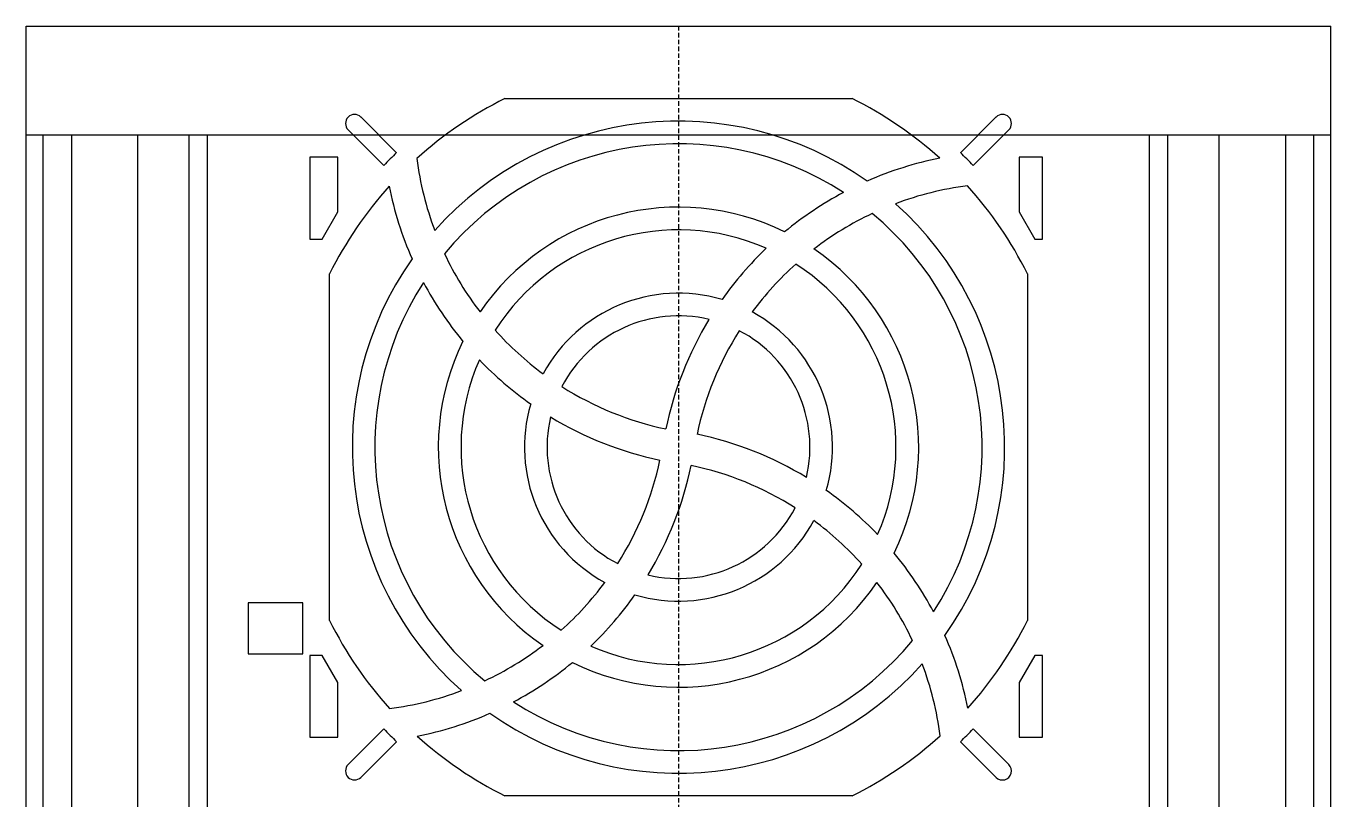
# Model space of a CAD drawing. Extents: x 0 to 171, y 0 to 233.
# Drawn here: x 13.9 to 157.1, y 148.1 to 233 of the extents above; entities that cross this region are included whole.
import ezdxf

# ---------------------------------------------------------------- set-up
doc = ezdxf.new("R2010")
doc.units = 0
doc.linetypes.add('DASHED', pattern=[0.75, 0.5, -0.25])
doc.layers.add('-15N-THT. THIẾT BỊ ĐÓNG MỞ', color=40, linetype='CONTINUOUS')

# ---------------------------------------------------------------- blocks, each defined once
blk = doc.blocks.new('06 - N - SC VSD CHIẾU TRÊN ATV630U75~D11N4')
at = {"layer": '-15N-THT. THIẾT BỊ ĐÓNG MỞ'}
for p, q in [((-71.58, -94.45), (-71.58, 0)), ((-71.58, 0), (71.58, 0)), ((71.58, -94.45), (71.58, 0)), ((-19.04, -7.95), (-19.04, -7.95)), ((-19.04, -7.95), (19.04, -7.95)), ((19.04, -7.95), (19.04, -7.95)), ((-34.84, -9.98), (-34.84, -9.98)), ((-34.84, -9.98), (-30.93, -13.9)), ((30.93, -13.9), (34.84, -9.98)), ((34.84, -9.98), (34.84, -9.98)), ((-36.54, -10.69), (-36.54, -10.69)), ((-32.33, -15.31), (-36.25, -11.39)), ((-36.25, -11.39), (-36.25, -11.39)), ((36.25, -11.39), (32.33, -15.31)), ((36.25, -11.39), (36.25, -11.39)), ((36.54, -10.69), (36.54, -10.69)), ((-71.58, -11.93), (-71.58, -11.93)), ((-71.58, -11.93), (71.58, -11.93)), ((-69.69, -94.45), (-69.69, -11.93)), ((-66.61, -11.93), (-66.61, -210.14)), ((-64.62, -11.93), (-64.62, -11.93)), ((-59.33, -94.45), (-59.33, -11.93)), ((-58.65, -11.93), (-58.65, -11.93)), ((-53.68, -94.45), (-53.68, -11.93)), ((-53.68, -11.93), (-53.68, -11.93)), ((-51.69, -94.45), (-51.69, -11.93)), ((51.69, -94.45), (51.69, -11.93)), ((53.68, -94.45), (53.68, -11.93)), ((53.68, -11.93), (53.68, -11.93)), ((58.65, -11.93), (58.65, -11.93)), ((59.33, -94.45), (59.33, -11.93)), ((64.62, -11.93), (64.62, -11.93)), ((66.61, -11.93), (66.61, -210.14)), ((69.69, -94.45), (69.69, -11.93)), ((71.58, -11.93), (71.58, -11.93)), ((-30.93, -13.9), (-30.93, -13.9)), ((30.93, -13.9), (30.93, -13.9)), ((-37.36, -14.4), (-40.44, -14.4)), ((-40.44, -14.4), (-40.44, -14.4)), ((-40.44, -14.4), (-40.44, -23.38)), ((-37.36, -14.4), (-37.36, -14.4)), ((-37.36, -20.4), (-37.36, -14.4)), ((-32.33, -15.31), (-32.33, -15.31)), ((-28.7, -14.55), (-28.7, -14.55)), ((28.67, -14.52), (28.67, -14.52)), ((32.33, -15.31), (32.33, -15.31)), ((39.93, -14.4), (37.36, -14.4)), ((37.36, -14.4), (37.36, -14.4)), ((37.36, -14.4), (37.36, -20.4)), ((39.93, -14.4), (39.93, -14.4)), ((39.93, -23.38), (39.93, -14.4)), ((20.68, -17.02), (20.68, -17.02)), ((-31.73, -17.58), (-31.73, -17.58)), ((18.1, -18.27), (18.1, -18.27)), ((31.7, -17.55), (31.7, -17.55)), ((23.81, -19.5), (23.81, -19.5)), ((-39.08, -23.38), (-37.36, -20.4)), ((-37.36, -20.4), (-37.36, -20.4)), ((21.25, -20.58), (21.25, -20.58)), ((37.36, -20.4), (39.08, -23.38)), ((37.36, -20.4), (37.36, -20.4)), ((-26.75, -22.45), (-26.75, -22.45)), ((11.65, -22.6), (11.65, -22.6)), ((-40.44, -23.38), (-39.08, -23.38)), ((-40.44, -23.38), (-40.44, -23.38)), ((-39.08, -23.38), (-39.08, -23.38)), ((39.08, -23.38), (39.93, -23.38)), ((39.08, -23.38), (39.08, -23.38)), ((39.93, -23.38), (39.93, -23.38)), ((-29.23, -25.57), (-29.23, -25.57)), ((-25.66, -25), (-25.66, -25)), ((9.62, -24.4), (9.62, -24.4)), ((14.86, -24.48), (14.86, -24.48)), ((-38.28, -65.27), (-38.28, -27.19)), ((-38.28, -27.19), (-38.28, -27.19)), ((12.87, -26.14), (12.87, -26.14)), ((38.28, -27.19), (38.28, -27.19)), ((38.28, -27.19), (38.28, -65.27)), ((-27.97, -28.15), (-27.97, -28.15)), ((4.78, -30.02), (4.78, -30.02)), ((-21.77, -31.39), (-21.77, -31.39)), ((8.08, -31.39), (8.08, -31.39)), ((3.35, -32.21), (3.35, -32.21)), ((-20.11, -33.39), (-20.11, -33.39)), ((6.67, -33.45), (6.67, -33.45)), ((-23.65, -34.61), (-23.65, -34.61)), ((-21.85, -36.63), (-21.85, -36.63)), ((-14.86, -38.17), (-14.86, -38.17)), ((-12.79, -39.58), (-12.79, -39.58)), ((-16.22, -41.47), (-16.22, -41.47)), ((-14.03, -42.91), (-14.03, -42.91)), ((-1.39, -44.22), (-1.39, -44.22)), ((2.03, -44.82), (2.03, -44.82)), ((-2.03, -47.64), (-2.03, -47.64)), ((1.39, -48.24), (1.39, -48.24)), ((14.03, -49.55), (14.03, -49.55)), ((16.22, -50.99), (16.22, -50.99)), ((12.79, -52.88), (12.79, -52.88)), ((14.86, -54.29), (14.86, -54.29)), ((21.85, -55.83), (21.85, -55.83)), ((23.65, -57.85), (23.65, -57.85)), ((-6.67, -59.01), (-6.67, -59.01)), ((20.11, -59.07), (20.11, -59.07)), ((-8.08, -61.07), (-8.08, -61.07)), ((-3.35, -60.25), (-3.35, -60.25)), ((21.77, -61.07), (21.77, -61.07)), ((-4.78, -62.44), (-4.78, -62.44)), ((-47.22, -63.32), (-47.22, -68.91)), ((-47.22, -63.32), (-47.22, -63.32)), ((-41.21, -63.32), (-47.22, -63.32)), ((-41.21, -63.32), (-41.21, -63.32)), ((-41.21, -68.91), (-41.21, -63.32)), ((27.97, -64.31), (27.97, -64.31)), ((-38.28, -65.27), (-38.28, -65.27)), ((38.28, -65.27), (38.28, -65.27)), ((-12.87, -66.33), (-12.87, -66.33)), ((29.23, -66.89), (29.23, -66.89)), ((-14.86, -67.98), (-14.86, -67.98)), ((-9.62, -68.07), (-9.62, -68.07)), ((25.66, -67.46), (25.66, -67.46)), ((-47.22, -68.91), (-47.22, -68.91)), ((-47.22, -68.91), (-41.21, -68.91)), ((-41.21, -68.91), (-41.21, -68.91)), ((-40.44, -69.08), (-40.44, -78.06)), ((-40.44, -69.08), (-40.44, -69.08)), ((-39.08, -69.08), (-40.44, -69.08)), ((-39.08, -69.08), (-39.08, -69.08)), ((-37.36, -72.06), (-39.08, -69.08)), ((-11.65, -69.86), (-11.65, -69.86)), ((26.75, -70.02), (26.75, -70.02)), ((39.08, -69.08), (37.36, -72.06)), ((39.08, -69.08), (39.08, -69.08)), ((39.93, -69.08), (39.08, -69.08)), ((39.93, -69.08), (39.93, -69.08)), ((39.93, -78.06), (39.93, -69.08)), ((-37.36, -72.06), (-37.36, -72.06)), ((-37.36, -78.06), (-37.36, -72.06)), ((-23.81, -72.96), (-23.81, -72.96)), ((-21.25, -71.88), (-21.25, -71.88)), ((37.36, -72.06), (37.36, -78.06)), ((37.36, -72.06), (37.36, -72.06)), ((-18.1, -74.19), (-18.1, -74.19)), ((-31.7, -74.92), (-31.7, -74.92)), ((-20.68, -75.44), (-20.68, -75.44)), ((31.73, -74.88), (31.73, -74.88)), ((-36.25, -81.07), (-32.33, -77.16)), ((-32.33, -77.16), (-32.33, -77.16)), ((32.33, -77.16), (32.33, -77.16)), ((32.33, -77.16), (36.25, -81.07)), ((-40.44, -78.06), (-40.44, -78.06)), ((-40.44, -78.06), (-37.36, -78.06)), ((-37.36, -78.06), (-37.36, -78.06)), ((-30.93, -78.56), (-34.84, -82.48)), ((-30.93, -78.56), (-30.93, -78.56)), ((-28.67, -77.95), (-28.67, -77.95)), ((28.7, -77.91), (28.7, -77.91)), ((30.93, -78.56), (30.93, -78.56)), ((34.84, -82.48), (30.93, -78.56)), ((37.36, -78.06), (39.93, -78.06)), ((37.36, -78.06), (37.36, -78.06)), ((39.93, -78.06), (39.93, -78.06)), ((-36.25, -81.07), (-36.25, -81.07)), ((36.25, -81.07), (36.25, -81.07)), ((-36.54, -81.77), (-36.54, -81.77)), ((-34.84, -82.48), (-34.84, -82.48)), ((34.84, -82.48), (34.84, -82.48)), ((36.54, -81.77), (36.54, -81.77)), ((19.04, -84.51), (-19.04, -84.51)), ((-19.04, -84.51), (-19.04, -84.51)), ((19.04, -84.51), (19.04, -84.51))]:
    blk.add_line(p, q, dxfattribs=at)
at = {"layer": '-15N-THT. THIẾT BỊ ĐÓNG MỞ', "color": 6, "linetype": 'DASHED'}
blk.add_line((0, 0), (0, -233), dxfattribs=at)
at = {"layer": '-15N-THT. THIẾT BỊ ĐÓNG MỞ'}
for centre, radius, start, end in [((0, -46.23), 42.75, 116.4467, 132.1742), ((0, -46.23), 42.75, 47.8891, 63.5533), ((-35.54, -10.69), 0.994, 45, 225), ((35.54, -10.69), 0.994, 315, 135), ((0, -46.23), 35.79, 54.6964, 138.3516), ((0, -46.23), 44.74, 133.7266, 136.2734), ((0, -46.23), 33.31, 57.0798, 140.4024), ((0, -46.23), 44.74, 43.7266, 46.2733), ((5.82, -10.18), 34.8, 187.2084, 200.6364), ((36.07, -52.07), 38.28, 101.1476, 113.6978), ((0, -46.23), 42.75, 137.9245, 153.5533), ((5.82, -10.18), 38.28, 191.15, 203.7053), ((36.07, -52.07), 38.28, 117.996, 129.6477), ((36.07, -52.07), 34.8, 97.2109, 110.6336), ((0, -46.23), 42.75, 26.4467, 42.1413), ((0, -46.23), 26.35, 63.7675, 145.7131), ((0, -46.23), 35.79, 324.7407, 48.3097), ((36.07, -52.07), 34.8, 115.2037, 127.5418), ((0, -46.23), 33.31, 327.1277, 50.357), ((0, -46.23), 23.86, 66.2121, 147.4349), ((0, -46.23), 35.79, 144.7407, 228.3097), ((5.82, -10.18), 34.8, 205.2081, 217.55), ((36.07, -52.07), 38.28, 133.6992, 144.8255), ((0, -46.23), 26.35, 333.8279, 55.6554), ((36.07, -52.07), 34.8, 131.8182, 143.5345), ((0, -46.23), 23.86, 336.2783, 57.3716), ((0, -46.23), 33.31, 147.1278, 230.357), ((5.82, -10.18), 38.28, 208.0051, 219.6612), ((0, -46.23), 16.9, 73.5663, 151.5163), ((0, -46.23), 16.9, 343.656, 61.4302), ((0, -46.23), 14.42, 76.5705, 152.54), ((36.07, -52.07), 38.28, 148.7434, 168.1711), ((5.82, -10.18), 34.8, 221.8275, 233.5466), ((36.07, -52.07), 34.8, 147.653, 167.9763), ((0, -46.23), 14.42, 346.6737, 62.441), ((0, -46.23), 26.35, 153.8279, 235.6554), ((0, -46.23), 23.86, 156.2782, 237.3716), ((5.82, -10.18), 38.28, 223.7141, 234.8447), ((5.82, -10.18), 34.8, 237.6657, 258.0343), ((0, -46.23), 16.9, 163.6561, 241.4303), ((0, -46.23), 14.42, 166.6737, 242.441), ((5.82, -10.18), 38.28, 238.7644, 258.1599), ((-5.82, -82.28), 38.28, 58.7644, 78.1599), ((-36.07, -40.39), 34.8, 327.653, 347.9763), ((-36.07, -40.39), 38.28, 328.7434, 348.1711), ((-5.82, -82.28), 34.8, 57.6657, 78.0342), ((-5.82, -82.28), 38.28, 43.7142, 54.8447), ((0, -46.23), 14.42, 256.5706, 332.54), ((0, -46.23), 16.9, 253.5663, 331.5164), ((-5.82, -82.28), 34.8, 41.8275, 53.5465), ((-5.82, -82.28), 38.28, 28.0051, 39.6611), ((0, -46.23), 23.86, 246.2122, 327.4349), ((-36.07, -40.39), 34.8, 311.8181, 323.5346), ((0, -46.23), 26.35, 243.7675, 325.7131), ((-5.82, -82.28), 34.8, 25.2081, 37.55), ((-36.07, -40.39), 38.28, 313.6992, 324.8254), ((0, -46.23), 42.75, 206.4467, 222.1413), ((0, -46.23), 42.75, 317.9244, 333.5533), ((-5.82, -82.28), 38.28, 11.15, 23.7053), ((-36.07, -40.39), 34.8, 295.2037, 307.5419), ((0, -46.23), 33.31, 237.0799, 320.4025), ((0, -46.23), 35.79, 234.6964, 318.3516), ((-36.07, -40.39), 38.28, 297.996, 309.6477), ((-5.82, -82.28), 34.8, 7.2084, 20.6363), ((-36.07, -40.39), 34.8, 277.2109, 290.6336), ((-36.07, -40.39), 38.28, 281.1476, 293.6978), ((0, -46.23), 44.74, 223.7266, 226.2734), ((0, -46.23), 44.74, 313.7267, 316.2734), ((0, -46.23), 42.75, 227.8891, 243.5533), ((0, -46.23), 42.75, 296.4467, 312.1742), ((-35.54, -81.77), 0.994, 135, 315), ((35.54, -81.77), 0.994, 225, 45)]:
    blk.add_arc(centre, radius, start, end, dxfattribs=at)

msp = doc.modelspace()

# ---------------------------------------------------------------- block references
msp.add_blockref('06 - N - SC VSD CHIẾU TRÊN ATV630U75~D11N4', (85.5, 233.01))

doc.saveas('drawing.dxf')
